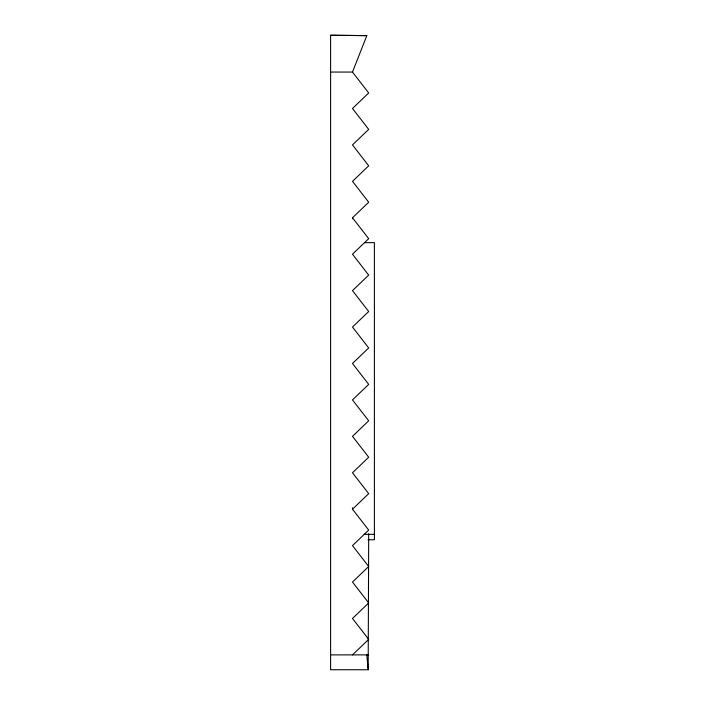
<?xml version="1.0" encoding="UTF-8"?>
<svg xmlns="http://www.w3.org/2000/svg" width="705" height="705" viewBox="0 0 705 705"><rect width="100%" height="100%" fill="white"/><g stroke="black" fill="none" stroke-linecap="round" stroke-linejoin="round"><path stroke-width="1.06" d="M352.491 218.779L352.491 217.766L368.697 202.247L352.491 181.335L368.697 165.816L352.491 144.913L368.697 129.394L352.491 108.482L368.697 92.963L352.491 72.06L366.82 35.629L330.601 35.25L330.601 669.75L368.169 669.75L368.697 533.729M352.491 654.883L368.697 639.365L352.491 618.461L368.697 602.942L352.491 582.03L368.697 566.512L352.491 545.608L368.697 530.089L352.491 509.177L368.697 493.659L352.491 472.755L368.697 457.228L352.491 436.325L368.697 420.806L352.491 399.902L368.697 384.375L352.491 363.472L368.697 347.953L352.491 327.041L368.697 311.522L352.491 290.619L368.697 275.1L352.491 254.188L368.697 238.669L352.491 217.766M330.601 72.06L352.491 72.06M364.547 242.652L374.399 242.652L374.399 539.766L368.08 539.766M364.238 534.355L374.399 534.355M330.601 654.883L368.424 654.883M330.601 35.25L366.82 35.629M366.82 654.883L368.169 669.75M352.491 507.767L352.491 509.653"/></g></svg>
